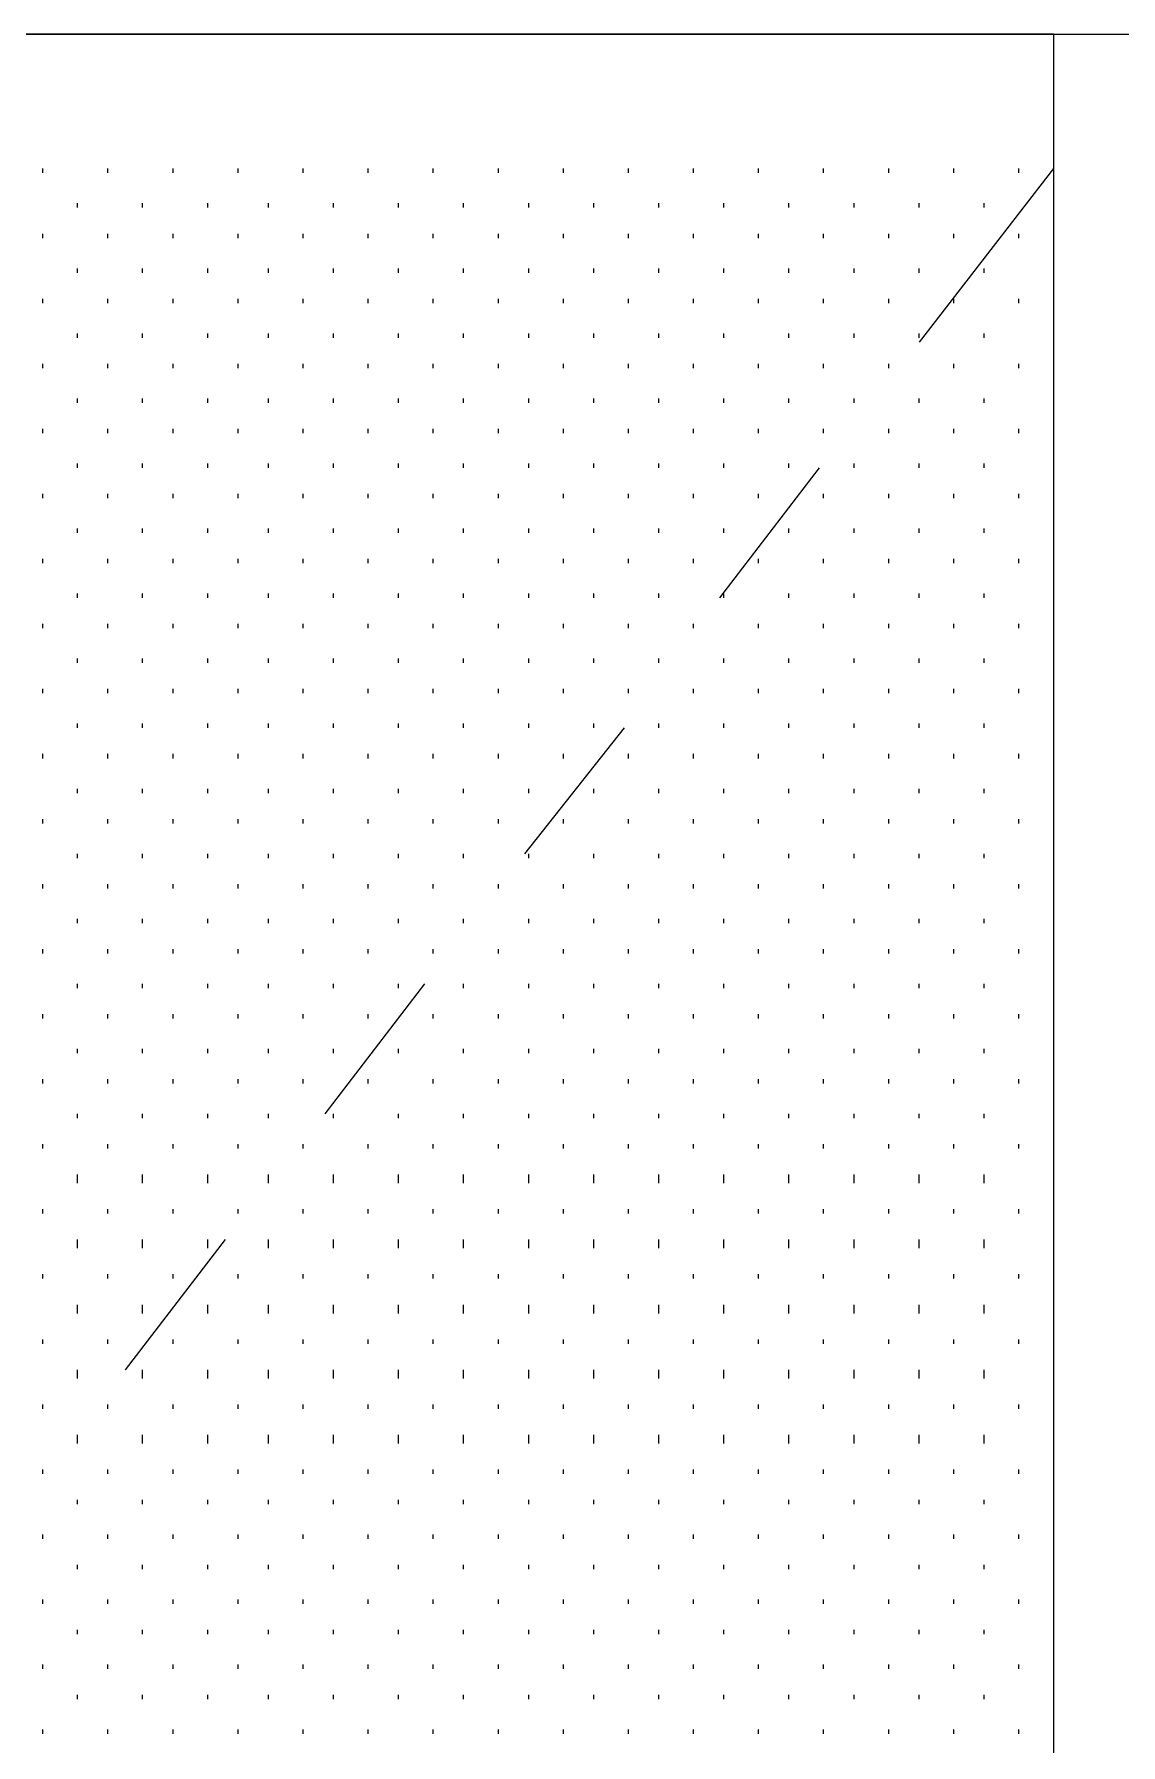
# Model space of a CAD drawing. Header units: inches. Extents: x -6061 to 13621, y -296 to 7483.
# Drawn here: x -5416.29 to -5396.23, y 671.89 to 703.48 of the extents above; entities that cross this region are included whole.
import ezdxf

# ---------------------------------------------------------------- set-up
doc = ezdxf.new("R2010")
doc.units = ezdxf.units.IN
doc.header["$MEASUREMENT"] = 0
doc.layers.get('0').update_dxf_attribs({"linetype": 'CONTINUOUS'})

msp = doc.modelspace()

# ---------------------------------------------------------------- linework, layer by layer
at = {"color": 7, "linetype": 'Continuous', "lineweight": 18, "true_color": 0x000007}
msp.add_line((-5435.99234, 703.48371), (-5328.19053, 703.48371), dxfattribs=at)
at = {"color": 7, "linetype": 'Continuous', "lineweight": 9, "true_color": 0x000007}
for p, q in [((-5397.46881, 703.48371), (-5433.50954, 703.48371)), ((-5397.46881, 703.48371), (-5397.46881, 701.0009)), ((-5397.46881, 703.48371), (-5394.98601, 703.48371)), ((-5397.46881, 703.48371), (-5397.46881, 607.4552)), ((-5397.46881, 701.0009), (-5399.95162, 697.79728)), ((-5397.46881, 701.0009), (-5397.46881, 607.4552)), ((-5401.7937, 695.47466), (-5403.63578, 693.07195)), ((-5405.39777, 690.66923), (-5407.23986, 688.34661)), ((-5409.08194, 685.94389), (-5410.92402, 683.54118)), ((-5412.7661, 681.21855), (-5414.60818, 678.81584))]:
    msp.add_line(p, q, dxfattribs=at)
at = {"color": 7, "linetype": 'Continuous', "lineweight": 9, "true_color": 0xffffff}
for p, q in [((-5416.1299, 700.92081), (-5416.1299, 701.0009)), ((-5414.92854, 700.92081), (-5414.92854, 701.0009)), ((-5413.72719, 700.92081), (-5413.72719, 701.0009)), ((-5412.52583, 700.92081), (-5412.52583, 701.0009)), ((-5411.32447, 700.92081), (-5411.32447, 701.0009)), ((-5410.12311, 700.92081), (-5410.12311, 701.0009)), ((-5408.92176, 700.92081), (-5408.92176, 701.0009)), ((-5407.7204, 700.92081), (-5407.7204, 701.0009)), ((-5406.51904, 700.92081), (-5406.51904, 701.0009)), ((-5405.31768, 700.92081), (-5405.31768, 701.0009)), ((-5404.11633, 700.92081), (-5404.11633, 701.0009)), ((-5402.91497, 700.92081), (-5402.91497, 701.0009)), ((-5401.71361, 700.92081), (-5401.71361, 701.0009)), ((-5400.51225, 700.92081), (-5400.51225, 701.0009)), ((-5399.3109, 700.92081), (-5399.3109, 701.0009)), ((-5398.10954, 700.92081), (-5398.10954, 701.0009)), ((-5415.48918, 700.28009), (-5415.48918, 700.36018)), ((-5414.28782, 700.28009), (-5414.28782, 700.36018)), ((-5413.08646, 700.28009), (-5413.08646, 700.36018)), ((-5411.96519, 700.28009), (-5411.96519, 700.36018)), ((-5410.76384, 700.28009), (-5410.76384, 700.36018)), ((-5409.56248, 700.28009), (-5409.56248, 700.36018)), ((-5408.36112, 700.28009), (-5408.36112, 700.36018)), ((-5407.15976, 700.28009), (-5407.15976, 700.36018)), ((-5405.95841, 700.28009), (-5405.95841, 700.36018)), ((-5404.75705, 700.28009), (-5404.75705, 700.36018)), ((-5403.55569, 700.28009), (-5403.55569, 700.36018)), ((-5402.35433, 700.28009), (-5402.35433, 700.36018)), ((-5401.15298, 700.28009), (-5401.15298, 700.36018)), ((-5399.95162, 700.28009), (-5399.95162, 700.36018)), ((-5398.75026, 700.28009), (-5398.75026, 700.36018)), ((-5416.1299, 699.71946), (-5416.1299, 699.79955)), ((-5414.92854, 699.71946), (-5414.92854, 699.79955)), ((-5413.72719, 699.71946), (-5413.72719, 699.79955)), ((-5412.52583, 699.71946), (-5412.52583, 699.79955)), ((-5411.32447, 699.71946), (-5411.32447, 699.79955)), ((-5410.12311, 699.71946), (-5410.12311, 699.79955)), ((-5408.92176, 699.71946), (-5408.92176, 699.79955)), ((-5407.7204, 699.71946), (-5407.7204, 699.79955)), ((-5406.51904, 699.71946), (-5406.51904, 699.79955)), ((-5405.31768, 699.71946), (-5405.31768, 699.79955)), ((-5404.11633, 699.71946), (-5404.11633, 699.79955)), ((-5402.91497, 699.71946), (-5402.91497, 699.79955)), ((-5401.71361, 699.71946), (-5401.71361, 699.79955)), ((-5400.51225, 699.71946), (-5400.51225, 699.79955)), ((-5399.3109, 699.71946), (-5399.3109, 699.79955)), ((-5398.10954, 699.71946), (-5398.10954, 699.79955)), ((-5415.48918, 699.07873), (-5415.48918, 699.15882)), ((-5414.28782, 699.07873), (-5414.28782, 699.15882)), ((-5413.08646, 699.07873), (-5413.08646, 699.15882)), ((-5411.96519, 699.07873), (-5411.96519, 699.15882)), ((-5410.76384, 699.07873), (-5410.76384, 699.15882)), ((-5409.56248, 699.07873), (-5409.56248, 699.15882)), ((-5408.36112, 699.07873), (-5408.36112, 699.15882)), ((-5407.15976, 699.07873), (-5407.15976, 699.15882)), ((-5405.95841, 699.07873), (-5405.95841, 699.15882)), ((-5404.75705, 699.07873), (-5404.75705, 699.15882)), ((-5403.55569, 699.07873), (-5403.55569, 699.15882)), ((-5402.35433, 699.07873), (-5402.35433, 699.15882)), ((-5401.15298, 699.07873), (-5401.15298, 699.15882)), ((-5399.95162, 699.07873), (-5399.95162, 699.15882)), ((-5398.75026, 699.07873), (-5398.75026, 699.15882)), ((-5416.1299, 698.5181), (-5416.1299, 698.59819)), ((-5414.92854, 698.5181), (-5414.92854, 698.59819)), ((-5413.72719, 698.5181), (-5413.72719, 698.59819)), ((-5412.52583, 698.5181), (-5412.52583, 698.59819)), ((-5411.32447, 698.5181), (-5411.32447, 698.59819)), ((-5410.12311, 698.5181), (-5410.12311, 698.59819)), ((-5408.92176, 698.5181), (-5408.92176, 698.59819)), ((-5407.7204, 698.5181), (-5407.7204, 698.59819)), ((-5406.51904, 698.5181), (-5406.51904, 698.59819)), ((-5405.31768, 698.5181), (-5405.31768, 698.59819)), ((-5404.11633, 698.5181), (-5404.11633, 698.59819)), ((-5402.91497, 698.5181), (-5402.91497, 698.59819)), ((-5401.71361, 698.5181), (-5401.71361, 698.59819)), ((-5400.51225, 698.5181), (-5400.51225, 698.59819)), ((-5399.3109, 698.5181), (-5399.3109, 698.59819)), ((-5398.10954, 698.5181), (-5398.10954, 698.59819)), ((-5415.48918, 697.87738), (-5415.48918, 697.95747)), ((-5414.28782, 697.87738), (-5414.28782, 697.95747)), ((-5413.08646, 697.87738), (-5413.08646, 697.95747)), ((-5411.96519, 697.87738), (-5411.96519, 697.95747)), ((-5410.76384, 697.87738), (-5410.76384, 697.95747)), ((-5409.56248, 697.87738), (-5409.56248, 697.95747)), ((-5408.36112, 697.87738), (-5408.36112, 697.95747)), ((-5407.15976, 697.87738), (-5407.15976, 697.95747)), ((-5405.95841, 697.87738), (-5405.95841, 697.95747)), ((-5404.75705, 697.87738), (-5404.75705, 697.95747)), ((-5403.55569, 697.87738), (-5403.55569, 697.95747)), ((-5402.35433, 697.87738), (-5402.35433, 697.95747)), ((-5401.15298, 697.87738), (-5401.15298, 697.95747)), ((-5399.95162, 697.87738), (-5399.95162, 697.95747)), ((-5398.75026, 697.87738), (-5398.75026, 697.95747)), ((-5416.1299, 697.31674), (-5416.1299, 697.39683)), ((-5414.92854, 697.31674), (-5414.92854, 697.39683)), ((-5413.72719, 697.31674), (-5413.72719, 697.39683)), ((-5412.52583, 697.31674), (-5412.52583, 697.39683)), ((-5411.32447, 697.31674), (-5411.32447, 697.39683)), ((-5410.12311, 697.31674), (-5410.12311, 697.39683)), ((-5408.92176, 697.31674), (-5408.92176, 697.39683)), ((-5407.7204, 697.31674), (-5407.7204, 697.39683)), ((-5406.51904, 697.31674), (-5406.51904, 697.39683)), ((-5405.31768, 697.31674), (-5405.31768, 697.39683)), ((-5404.11633, 697.31674), (-5404.11633, 697.39683)), ((-5402.91497, 697.31674), (-5402.91497, 697.39683)), ((-5401.71361, 697.31674), (-5401.71361, 697.39683)), ((-5400.51225, 697.31674), (-5400.51225, 697.39683)), ((-5399.3109, 697.31674), (-5399.3109, 697.39683)), ((-5398.10954, 697.31674), (-5398.10954, 697.39683)), ((-5415.48918, 696.67602), (-5415.48918, 696.75611)), ((-5414.28782, 696.67602), (-5414.28782, 696.75611)), ((-5413.08646, 696.67602), (-5413.08646, 696.75611)), ((-5411.96519, 696.67602), (-5411.96519, 696.75611)), ((-5410.76384, 696.67602), (-5410.76384, 696.75611)), ((-5409.56248, 696.67602), (-5409.56248, 696.75611)), ((-5408.36112, 696.67602), (-5408.36112, 696.75611)), ((-5407.15976, 696.67602), (-5407.15976, 696.75611)), ((-5405.95841, 696.67602), (-5405.95841, 696.75611)), ((-5404.75705, 696.67602), (-5404.75705, 696.75611)), ((-5403.55569, 696.67602), (-5403.55569, 696.75611)), ((-5402.35433, 696.67602), (-5402.35433, 696.75611)), ((-5401.15298, 696.67602), (-5401.15298, 696.75611)), ((-5399.95162, 696.67602), (-5399.95162, 696.75611)), ((-5398.75026, 696.67602), (-5398.75026, 696.75611)), ((-5416.1299, 696.11538), (-5416.1299, 696.19547)), ((-5414.92854, 696.11538), (-5414.92854, 696.19547)), ((-5413.72719, 696.11538), (-5413.72719, 696.19547)), ((-5412.52583, 696.11538), (-5412.52583, 696.19547)), ((-5411.32447, 696.11538), (-5411.32447, 696.19547)), ((-5410.12311, 696.11538), (-5410.12311, 696.19547)), ((-5408.92176, 696.11538), (-5408.92176, 696.19547)), ((-5407.7204, 696.11538), (-5407.7204, 696.19547)), ((-5406.51904, 696.11538), (-5406.51904, 696.19547)), ((-5405.31768, 696.11538), (-5405.31768, 696.19547)), ((-5404.11633, 696.11538), (-5404.11633, 696.19547)), ((-5402.91497, 696.11538), (-5402.91497, 696.19547)), ((-5401.71361, 696.11538), (-5401.71361, 696.19547)), ((-5400.51225, 696.11538), (-5400.51225, 696.19547)), ((-5399.3109, 696.11538), (-5399.3109, 696.19547)), ((-5398.10954, 696.11538), (-5398.10954, 696.19547)), ((-5415.48918, 695.47466), (-5415.48918, 695.55475)), ((-5414.28782, 695.47466), (-5414.28782, 695.55475)), ((-5413.08646, 695.47466), (-5413.08646, 695.55475)), ((-5411.96519, 695.47466), (-5411.96519, 695.55475)), ((-5410.76384, 695.47466), (-5410.76384, 695.55475)), ((-5409.56248, 695.47466), (-5409.56248, 695.55475)), ((-5408.36112, 695.47466), (-5408.36112, 695.55475)), ((-5407.15976, 695.47466), (-5407.15976, 695.55475)), ((-5405.95841, 695.47466), (-5405.95841, 695.55475)), ((-5404.75705, 695.47466), (-5404.75705, 695.55475)), ((-5403.55569, 695.47466), (-5403.55569, 695.55475)), ((-5402.35433, 695.47466), (-5402.35433, 695.55475)), ((-5401.15298, 695.47466), (-5401.15298, 695.55475)), ((-5399.95162, 695.47466), (-5399.95162, 695.55475)), ((-5398.75026, 695.47466), (-5398.75026, 695.55475)), ((-5416.1299, 694.91403), (-5416.1299, 694.99412)), ((-5414.92854, 694.91403), (-5414.92854, 694.99412)), ((-5413.72719, 694.91403), (-5413.72719, 694.99412)), ((-5412.52583, 694.91403), (-5412.52583, 694.99412)), ((-5411.32447, 694.91403), (-5411.32447, 694.99412)), ((-5410.12311, 694.91403), (-5410.12311, 694.99412)), ((-5408.92176, 694.91403), (-5408.92176, 694.99412)), ((-5407.7204, 694.91403), (-5407.7204, 694.99412)), ((-5406.51904, 694.91403), (-5406.51904, 694.99412)), ((-5405.31768, 694.91403), (-5405.31768, 694.99412)), ((-5404.11633, 694.91403), (-5404.11633, 694.99412)), ((-5402.91497, 694.91403), (-5402.91497, 694.99412)), ((-5401.71361, 694.91403), (-5401.71361, 694.99412)), ((-5400.51225, 694.91403), (-5400.51225, 694.99412)), ((-5399.3109, 694.91403), (-5399.3109, 694.99412)), ((-5398.10954, 694.91403), (-5398.10954, 694.99412)), ((-5415.48918, 694.2733), (-5415.48918, 694.35339)), ((-5414.28782, 694.2733), (-5414.28782, 694.35339)), ((-5413.08646, 694.2733), (-5413.08646, 694.35339)), ((-5411.96519, 694.2733), (-5411.96519, 694.35339)), ((-5410.76384, 694.2733), (-5410.76384, 694.35339)), ((-5409.56248, 694.2733), (-5409.56248, 694.35339)), ((-5408.36112, 694.2733), (-5408.36112, 694.35339)), ((-5407.15976, 694.2733), (-5407.15976, 694.35339)), ((-5405.95841, 694.2733), (-5405.95841, 694.35339)), ((-5404.75705, 694.2733), (-5404.75705, 694.35339)), ((-5403.55569, 694.2733), (-5403.55569, 694.35339)), ((-5402.35433, 694.2733), (-5402.35433, 694.35339)), ((-5401.15298, 694.2733), (-5401.15298, 694.35339)), ((-5399.95162, 694.2733), (-5399.95162, 694.35339)), ((-5398.75026, 694.2733), (-5398.75026, 694.35339)), ((-5416.1299, 693.71267), (-5416.1299, 693.79276)), ((-5414.92854, 693.71267), (-5414.92854, 693.79276)), ((-5413.72719, 693.71267), (-5413.72719, 693.79276)), ((-5412.52583, 693.71267), (-5412.52583, 693.79276)), ((-5411.32447, 693.71267), (-5411.32447, 693.79276)), ((-5410.12311, 693.71267), (-5410.12311, 693.79276)), ((-5408.92176, 693.71267), (-5408.92176, 693.79276)), ((-5407.7204, 693.71267), (-5407.7204, 693.79276)), ((-5406.51904, 693.71267), (-5406.51904, 693.79276)), ((-5405.31768, 693.71267), (-5405.31768, 693.79276)), ((-5404.11633, 693.71267), (-5404.11633, 693.79276)), ((-5402.91497, 693.71267), (-5402.91497, 693.79276)), ((-5401.71361, 693.71267), (-5401.71361, 693.79276)), ((-5400.51225, 693.71267), (-5400.51225, 693.79276)), ((-5399.3109, 693.71267), (-5399.3109, 693.79276)), ((-5398.10954, 693.71267), (-5398.10954, 693.79276)), ((-5415.48918, 693.07195), (-5415.48918, 693.15204)), ((-5414.28782, 693.07195), (-5414.28782, 693.15204)), ((-5413.08646, 693.07195), (-5413.08646, 693.15204)), ((-5411.96519, 693.07195), (-5411.96519, 693.15204)), ((-5410.76384, 693.07195), (-5410.76384, 693.15204)), ((-5409.56248, 693.07195), (-5409.56248, 693.15204)), ((-5408.36112, 693.07195), (-5408.36112, 693.15204)), ((-5407.15976, 693.07195), (-5407.15976, 693.15204)), ((-5405.95841, 693.07195), (-5405.95841, 693.15204)), ((-5404.75705, 693.07195), (-5404.75705, 693.15204)), ((-5403.55569, 693.07195), (-5403.55569, 693.15204)), ((-5402.35433, 693.07195), (-5402.35433, 693.15204)), ((-5401.15298, 693.07195), (-5401.15298, 693.15204)), ((-5399.95162, 693.07195), (-5399.95162, 693.15204)), ((-5398.75026, 693.07195), (-5398.75026, 693.15204)), ((-5416.1299, 692.51131), (-5416.1299, 692.5914)), ((-5414.92854, 692.51131), (-5414.92854, 692.5914)), ((-5413.72719, 692.51131), (-5413.72719, 692.5914)), ((-5412.52583, 692.51131), (-5412.52583, 692.5914)), ((-5411.32447, 692.51131), (-5411.32447, 692.5914)), ((-5410.12311, 692.51131), (-5410.12311, 692.5914)), ((-5408.92176, 692.51131), (-5408.92176, 692.5914)), ((-5407.7204, 692.51131), (-5407.7204, 692.5914)), ((-5406.51904, 692.51131), (-5406.51904, 692.5914)), ((-5405.31768, 692.51131), (-5405.31768, 692.5914)), ((-5404.11633, 692.51131), (-5404.11633, 692.5914)), ((-5402.91497, 692.51131), (-5402.91497, 692.5914)), ((-5401.71361, 692.51131), (-5401.71361, 692.5914)), ((-5400.51225, 692.51131), (-5400.51225, 692.5914)), ((-5399.3109, 692.51131), (-5399.3109, 692.5914)), ((-5398.10954, 692.51131), (-5398.10954, 692.5914)), ((-5415.48918, 691.87059), (-5415.48918, 691.95068)), ((-5414.28782, 691.87059), (-5414.28782, 691.95068)), ((-5413.08646, 691.87059), (-5413.08646, 691.95068)), ((-5411.96519, 691.87059), (-5411.96519, 691.95068)), ((-5410.76384, 691.87059), (-5410.76384, 691.95068)), ((-5409.56248, 691.87059), (-5409.56248, 691.95068)), ((-5408.36112, 691.87059), (-5408.36112, 691.95068)), ((-5407.15976, 691.87059), (-5407.15976, 691.95068)), ((-5405.95841, 691.87059), (-5405.95841, 691.95068)), ((-5404.75705, 691.87059), (-5404.75705, 691.95068)), ((-5403.55569, 691.87059), (-5403.55569, 691.95068)), ((-5402.35433, 691.87059), (-5402.35433, 691.95068)), ((-5401.15298, 691.87059), (-5401.15298, 691.95068)), ((-5399.95162, 691.87059), (-5399.95162, 691.95068)), ((-5398.75026, 691.87059), (-5398.75026, 691.95068)), ((-5416.1299, 691.30995), (-5416.1299, 691.39005)), ((-5414.92854, 691.30995), (-5414.92854, 691.39005)), ((-5413.72719, 691.30995), (-5413.72719, 691.39005)), ((-5412.52583, 691.30995), (-5412.52583, 691.39005)), ((-5411.32447, 691.30995), (-5411.32447, 691.39005)), ((-5410.12311, 691.30995), (-5410.12311, 691.39005)), ((-5408.92176, 691.30995), (-5408.92176, 691.39005)), ((-5407.7204, 691.30995), (-5407.7204, 691.39005)), ((-5406.51904, 691.30995), (-5406.51904, 691.39005)), ((-5405.31768, 691.30995), (-5405.31768, 691.39005)), ((-5404.11633, 691.30995), (-5404.11633, 691.39005)), ((-5402.91497, 691.30995), (-5402.91497, 691.39005)), ((-5401.71361, 691.30995), (-5401.71361, 691.39005)), ((-5400.51225, 691.30995), (-5400.51225, 691.39005)), ((-5399.3109, 691.30995), (-5399.3109, 691.39005)), ((-5398.10954, 691.30995), (-5398.10954, 691.39005)), ((-5415.48918, 690.66923), (-5415.48918, 690.74932)), ((-5414.28782, 690.66923), (-5414.28782, 690.74932)), ((-5413.08646, 690.66923), (-5413.08646, 690.74932)), ((-5411.96519, 690.66923), (-5411.96519, 690.74932)), ((-5410.76384, 690.66923), (-5410.76384, 690.74932)), ((-5409.56248, 690.66923), (-5409.56248, 690.74932)), ((-5408.36112, 690.66923), (-5408.36112, 690.74932)), ((-5407.15976, 690.66923), (-5407.15976, 690.74932)), ((-5405.95841, 690.66923), (-5405.95841, 690.74932)), ((-5404.75705, 690.66923), (-5404.75705, 690.74932)), ((-5403.55569, 690.66923), (-5403.55569, 690.74932)), ((-5402.35433, 690.66923), (-5402.35433, 690.74932)), ((-5401.15298, 690.66923), (-5401.15298, 690.74932)), ((-5399.95162, 690.66923), (-5399.95162, 690.74932)), ((-5398.75026, 690.66923), (-5398.75026, 690.74932)), ((-5416.1299, 690.1086), (-5416.1299, 690.18869)), ((-5414.92854, 690.1086), (-5414.92854, 690.18869)), ((-5413.72719, 690.1086), (-5413.72719, 690.18869)), ((-5412.52583, 690.1086), (-5412.52583, 690.18869)), ((-5411.32447, 690.1086), (-5411.32447, 690.18869)), ((-5410.12311, 690.1086), (-5410.12311, 690.18869)), ((-5408.92176, 690.1086), (-5408.92176, 690.18869)), ((-5407.7204, 690.1086), (-5407.7204, 690.18869)), ((-5406.51904, 690.1086), (-5406.51904, 690.18869)), ((-5405.31768, 690.1086), (-5405.31768, 690.18869)), ((-5404.11633, 690.1086), (-5404.11633, 690.18869)), ((-5402.91497, 690.1086), (-5402.91497, 690.18869)), ((-5401.71361, 690.1086), (-5401.71361, 690.18869)), ((-5400.51225, 690.1086), (-5400.51225, 690.18869)), ((-5399.3109, 690.1086), (-5399.3109, 690.18869)), ((-5398.10954, 690.1086), (-5398.10954, 690.18869)), ((-5415.48918, 689.46787), (-5415.48918, 689.54796)), ((-5414.28782, 689.46787), (-5414.28782, 689.54796)), ((-5413.08646, 689.46787), (-5413.08646, 689.54796)), ((-5411.96519, 689.46787), (-5411.96519, 689.54796)), ((-5410.76384, 689.46787), (-5410.76384, 689.54796)), ((-5409.56248, 689.46787), (-5409.56248, 689.54796)), ((-5408.36112, 689.46787), (-5408.36112, 689.54796)), ((-5407.15976, 689.46787), (-5407.15976, 689.54796)), ((-5405.95841, 689.46787), (-5405.95841, 689.54796)), ((-5404.75705, 689.46787), (-5404.75705, 689.54796)), ((-5403.55569, 689.46787), (-5403.55569, 689.54796)), ((-5402.35433, 689.46787), (-5402.35433, 689.54796)), ((-5401.15298, 689.46787), (-5401.15298, 689.54796)), ((-5399.95162, 689.46787), (-5399.95162, 689.54796)), ((-5398.75026, 689.46787), (-5398.75026, 689.54796)), ((-5416.1299, 688.90724), (-5416.1299, 688.98733)), ((-5414.92854, 688.90724), (-5414.92854, 688.98733)), ((-5413.72719, 688.90724), (-5413.72719, 688.98733)), ((-5412.52583, 688.90724), (-5412.52583, 688.98733)), ((-5411.32447, 688.90724), (-5411.32447, 688.98733)), ((-5410.12311, 688.90724), (-5410.12311, 688.98733)), ((-5408.92176, 688.90724), (-5408.92176, 688.98733)), ((-5407.7204, 688.90724), (-5407.7204, 688.98733)), ((-5406.51904, 688.90724), (-5406.51904, 688.98733)), ((-5405.31768, 688.90724), (-5405.31768, 688.98733)), ((-5404.11633, 688.90724), (-5404.11633, 688.98733)), ((-5402.91497, 688.90724), (-5402.91497, 688.98733)), ((-5401.71361, 688.90724), (-5401.71361, 688.98733)), ((-5400.51225, 688.90724), (-5400.51225, 688.98733)), ((-5399.3109, 688.90724), (-5399.3109, 688.98733)), ((-5398.10954, 688.90724), (-5398.10954, 688.98733)), ((-5415.48918, 688.26652), (-5415.48918, 688.34661)), ((-5414.28782, 688.26652), (-5414.28782, 688.34661)), ((-5413.08646, 688.26652), (-5413.08646, 688.34661)), ((-5411.96519, 688.26652), (-5411.96519, 688.34661)), ((-5410.76384, 688.26652), (-5410.76384, 688.34661)), ((-5409.56248, 688.26652), (-5409.56248, 688.34661)), ((-5408.36112, 688.26652), (-5408.36112, 688.34661)), ((-5407.15976, 688.26652), (-5407.15976, 688.34661)), ((-5405.95841, 688.26652), (-5405.95841, 688.34661)), ((-5404.75705, 688.26652), (-5404.75705, 688.34661)), ((-5403.55569, 688.26652), (-5403.55569, 688.34661)), ((-5402.35433, 688.26652), (-5402.35433, 688.34661)), ((-5401.15298, 688.26652), (-5401.15298, 688.34661)), ((-5399.95162, 688.26652), (-5399.95162, 688.34661)), ((-5398.75026, 688.26652), (-5398.75026, 688.34661)), ((-5416.1299, 687.70588), (-5416.1299, 687.78597)), ((-5414.92854, 687.70588), (-5414.92854, 687.78597)), ((-5413.72719, 687.70588), (-5413.72719, 687.78597)), ((-5412.52583, 687.70588), (-5412.52583, 687.78597)), ((-5411.32447, 687.70588), (-5411.32447, 687.78597)), ((-5410.12311, 687.70588), (-5410.12311, 687.78597)), ((-5408.92176, 687.70588), (-5408.92176, 687.78597)), ((-5407.7204, 687.70588), (-5407.7204, 687.78597)), ((-5406.51904, 687.70588), (-5406.51904, 687.78597)), ((-5405.31768, 687.70588), (-5405.31768, 687.78597)), ((-5404.11633, 687.70588), (-5404.11633, 687.78597)), ((-5402.91497, 687.70588), (-5402.91497, 687.78597)), ((-5401.71361, 687.70588), (-5401.71361, 687.78597)), ((-5400.51225, 687.70588), (-5400.51225, 687.78597)), ((-5399.3109, 687.70588), (-5399.3109, 687.78597)), ((-5398.10954, 687.70588), (-5398.10954, 687.78597)), ((-5415.48918, 687.06516), (-5415.48918, 687.14525)), ((-5414.28782, 687.06516), (-5414.28782, 687.14525)), ((-5413.08646, 687.06516), (-5413.08646, 687.14525)), ((-5411.96519, 687.06516), (-5411.96519, 687.14525)), ((-5410.76384, 687.06516), (-5410.76384, 687.14525)), ((-5409.56248, 687.06516), (-5409.56248, 687.14525)), ((-5408.36112, 687.06516), (-5408.36112, 687.14525)), ((-5407.15976, 687.06516), (-5407.15976, 687.14525)), ((-5405.95841, 687.06516), (-5405.95841, 687.14525)), ((-5404.75705, 687.06516), (-5404.75705, 687.14525)), ((-5403.55569, 687.06516), (-5403.55569, 687.14525)), ((-5402.35433, 687.06516), (-5402.35433, 687.14525)), ((-5401.15298, 687.06516), (-5401.15298, 687.14525)), ((-5399.95162, 687.06516), (-5399.95162, 687.14525)), ((-5398.75026, 687.06516), (-5398.75026, 687.14525)), ((-5416.1299, 686.50452), (-5416.1299, 686.58462)), ((-5414.92854, 686.50452), (-5414.92854, 686.58462)), ((-5413.72719, 686.50452), (-5413.72719, 686.58462)), ((-5412.52583, 686.50452), (-5412.52583, 686.58462)), ((-5411.32447, 686.50452), (-5411.32447, 686.58462)), ((-5410.12311, 686.50452), (-5410.12311, 686.58462)), ((-5408.92176, 686.50452), (-5408.92176, 686.58462)), ((-5407.7204, 686.50452), (-5407.7204, 686.58462)), ((-5406.51904, 686.50452), (-5406.51904, 686.58462)), ((-5405.31768, 686.50452), (-5405.31768, 686.58462)), ((-5404.11633, 686.50452), (-5404.11633, 686.58462)), ((-5402.91497, 686.50452), (-5402.91497, 686.58462)), ((-5401.71361, 686.50452), (-5401.71361, 686.58462)), ((-5400.51225, 686.50452), (-5400.51225, 686.58462)), ((-5399.3109, 686.50452), (-5399.3109, 686.58462)), ((-5398.10954, 686.50452), (-5398.10954, 686.58462)), ((-5415.48918, 685.8638), (-5415.48918, 685.94389)), ((-5414.28782, 685.8638), (-5414.28782, 685.94389)), ((-5413.08646, 685.8638), (-5413.08646, 685.94389)), ((-5411.96519, 685.8638), (-5411.96519, 685.94389)), ((-5410.76384, 685.8638), (-5410.76384, 685.94389)), ((-5409.56248, 685.8638), (-5409.56248, 685.94389)), ((-5408.36112, 685.8638), (-5408.36112, 685.94389)), ((-5407.15976, 685.8638), (-5407.15976, 685.94389)), ((-5405.95841, 685.8638), (-5405.95841, 685.94389)), ((-5404.75705, 685.8638), (-5404.75705, 685.94389)), ((-5403.55569, 685.8638), (-5403.55569, 685.94389)), ((-5402.35433, 685.8638), (-5402.35433, 685.94389)), ((-5401.15298, 685.8638), (-5401.15298, 685.94389)), ((-5399.95162, 685.8638), (-5399.95162, 685.94389)), ((-5398.75026, 685.8638), (-5398.75026, 685.94389)), ((-5416.1299, 685.30317), (-5416.1299, 685.38326)), ((-5414.92854, 685.30317), (-5414.92854, 685.38326)), ((-5413.72719, 685.30317), (-5413.72719, 685.38326)), ((-5412.52583, 685.30317), (-5412.52583, 685.38326)), ((-5411.32447, 685.30317), (-5411.32447, 685.38326)), ((-5410.12311, 685.30317), (-5410.12311, 685.38326)), ((-5408.92176, 685.30317), (-5408.92176, 685.38326)), ((-5407.7204, 685.30317), (-5407.7204, 685.38326)), ((-5406.51904, 685.30317), (-5406.51904, 685.38326)), ((-5405.31768, 685.30317), (-5405.31768, 685.38326)), ((-5404.11633, 685.30317), (-5404.11633, 685.38326)), ((-5402.91497, 685.30317), (-5402.91497, 685.38326)), ((-5401.71361, 685.30317), (-5401.71361, 685.38326)), ((-5400.51225, 685.30317), (-5400.51225, 685.38326)), ((-5399.3109, 685.30317), (-5399.3109, 685.38326)), ((-5398.10954, 685.30317), (-5398.10954, 685.38326)), ((-5415.48918, 684.66244), (-5415.48918, 684.74253)), ((-5414.28782, 684.66244), (-5414.28782, 684.74253)), ((-5413.08646, 684.66244), (-5413.08646, 684.74253)), ((-5411.96519, 684.66244), (-5411.96519, 684.74253)), ((-5410.76384, 684.66244), (-5410.76384, 684.74253)), ((-5409.56248, 684.66244), (-5409.56248, 684.74253)), ((-5408.36112, 684.66244), (-5408.36112, 684.74253)), ((-5407.15976, 684.66244), (-5407.15976, 684.74253)), ((-5405.95841, 684.66244), (-5405.95841, 684.74253)), ((-5404.75705, 684.66244), (-5404.75705, 684.74253)), ((-5403.55569, 684.66244), (-5403.55569, 684.74253)), ((-5402.35433, 684.66244), (-5402.35433, 684.74253)), ((-5401.15298, 684.66244), (-5401.15298, 684.74253)), ((-5399.95162, 684.66244), (-5399.95162, 684.74253)), ((-5398.75026, 684.66244), (-5398.75026, 684.74253)), ((-5416.1299, 684.10181), (-5416.1299, 684.1819)), ((-5414.92854, 684.10181), (-5414.92854, 684.1819)), ((-5413.72719, 684.10181), (-5413.72719, 684.1819)), ((-5412.52583, 684.10181), (-5412.52583, 684.1819)), ((-5411.32447, 684.10181), (-5411.32447, 684.1819)), ((-5410.12311, 684.10181), (-5410.12311, 684.1819)), ((-5408.92176, 684.10181), (-5408.92176, 684.1819)), ((-5407.7204, 684.10181), (-5407.7204, 684.1819)), ((-5406.51904, 684.10181), (-5406.51904, 684.1819)), ((-5405.31768, 684.10181), (-5405.31768, 684.1819)), ((-5404.11633, 684.10181), (-5404.11633, 684.1819)), ((-5402.91497, 684.10181), (-5402.91497, 684.1819)), ((-5401.71361, 684.10181), (-5401.71361, 684.1819)), ((-5400.51225, 684.10181), (-5400.51225, 684.1819)), ((-5399.3109, 684.10181), (-5399.3109, 684.1819)), ((-5398.10954, 684.10181), (-5398.10954, 684.1819)), ((-5415.48918, 683.46109), (-5415.48918, 683.54118)), ((-5414.28782, 683.46109), (-5414.28782, 683.54118)), ((-5413.08646, 683.46109), (-5413.08646, 683.54118)), ((-5411.96519, 683.46109), (-5411.96519, 683.54118)), ((-5410.76384, 683.46109), (-5410.76384, 683.54118)), ((-5409.56248, 683.46109), (-5409.56248, 683.54118)), ((-5408.36112, 683.46109), (-5408.36112, 683.54118)), ((-5407.15976, 683.46109), (-5407.15976, 683.54118)), ((-5405.95841, 683.46109), (-5405.95841, 683.54118)), ((-5404.75705, 683.46109), (-5404.75705, 683.54118)), ((-5403.55569, 683.46109), (-5403.55569, 683.54118)), ((-5402.35433, 683.46109), (-5402.35433, 683.54118)), ((-5401.15298, 683.46109), (-5401.15298, 683.54118)), ((-5399.95162, 683.46109), (-5399.95162, 683.54118)), ((-5398.75026, 683.46109), (-5398.75026, 683.54118)), ((-5416.1299, 682.90045), (-5416.1299, 682.98054)), ((-5414.92854, 682.90045), (-5414.92854, 682.98054)), ((-5413.72719, 682.90045), (-5413.72719, 682.98054)), ((-5412.52583, 682.90045), (-5412.52583, 682.98054)), ((-5411.32447, 682.90045), (-5411.32447, 682.98054)), ((-5410.12311, 682.90045), (-5410.12311, 682.98054)), ((-5408.92176, 682.90045), (-5408.92176, 682.98054)), ((-5407.7204, 682.90045), (-5407.7204, 682.98054)), ((-5406.51904, 682.90045), (-5406.51904, 682.98054)), ((-5405.31768, 682.90045), (-5405.31768, 682.98054)), ((-5404.11633, 682.90045), (-5404.11633, 682.98054)), ((-5402.91497, 682.90045), (-5402.91497, 682.98054)), ((-5401.71361, 682.90045), (-5401.71361, 682.98054)), ((-5400.51225, 682.90045), (-5400.51225, 682.98054)), ((-5399.3109, 682.90045), (-5399.3109, 682.98054)), ((-5398.10954, 682.90045), (-5398.10954, 682.98054)), ((-5415.48918, 682.25973), (-5415.48918, 682.41991)), ((-5414.28782, 682.25973), (-5414.28782, 682.41991)), ((-5413.08646, 682.25973), (-5413.08646, 682.41991)), ((-5411.96519, 682.25973), (-5411.96519, 682.41991)), ((-5410.76384, 682.25973), (-5410.76384, 682.41991)), ((-5409.56248, 682.25973), (-5409.56248, 682.41991)), ((-5408.36112, 682.25973), (-5408.36112, 682.41991)), ((-5407.15976, 682.25973), (-5407.15976, 682.41991)), ((-5405.95841, 682.25973), (-5405.95841, 682.41991)), ((-5404.75705, 682.25973), (-5404.75705, 682.41991)), ((-5403.55569, 682.25973), (-5403.55569, 682.41991)), ((-5402.35433, 682.25973), (-5402.35433, 682.41991)), ((-5401.15298, 682.25973), (-5401.15298, 682.41991)), ((-5399.95162, 682.25973), (-5399.95162, 682.41991)), ((-5398.75026, 682.25973), (-5398.75026, 682.41991)), ((-5416.1299, 681.69909), (-5416.1299, 681.77919)), ((-5414.92854, 681.69909), (-5414.92854, 681.77919)), ((-5413.72719, 681.69909), (-5413.72719, 681.77919)), ((-5412.52583, 681.69909), (-5412.52583, 681.77919)), ((-5411.32447, 681.69909), (-5411.32447, 681.77919)), ((-5410.12311, 681.69909), (-5410.12311, 681.77919)), ((-5408.92176, 681.69909), (-5408.92176, 681.77919)), ((-5407.7204, 681.69909), (-5407.7204, 681.77919)), ((-5406.51904, 681.69909), (-5406.51904, 681.77919)), ((-5405.31768, 681.69909), (-5405.31768, 681.77919)), ((-5404.11633, 681.69909), (-5404.11633, 681.77919)), ((-5402.91497, 681.69909), (-5402.91497, 681.77919)), ((-5401.71361, 681.69909), (-5401.71361, 681.77919)), ((-5400.51225, 681.69909), (-5400.51225, 681.77919)), ((-5399.3109, 681.69909), (-5399.3109, 681.77919)), ((-5398.10954, 681.69909), (-5398.10954, 681.77919)), ((-5415.48918, 681.05837), (-5415.48918, 681.21855)), ((-5414.28782, 681.05837), (-5414.28782, 681.21855)), ((-5413.08646, 681.05837), (-5413.08646, 681.21855)), ((-5411.96519, 681.05837), (-5411.96519, 681.21855)), ((-5410.76384, 681.05837), (-5410.76384, 681.21855)), ((-5409.56248, 681.05837), (-5409.56248, 681.21855)), ((-5408.36112, 681.05837), (-5408.36112, 681.21855)), ((-5407.15976, 681.05837), (-5407.15976, 681.21855)), ((-5405.95841, 681.05837), (-5405.95841, 681.21855)), ((-5404.75705, 681.05837), (-5404.75705, 681.21855)), ((-5403.55569, 681.05837), (-5403.55569, 681.21855)), ((-5402.35433, 681.05837), (-5402.35433, 681.21855)), ((-5401.15298, 681.05837), (-5401.15298, 681.21855)), ((-5399.95162, 681.05837), (-5399.95162, 681.21855)), ((-5398.75026, 681.05837), (-5398.75026, 681.21855)), ((-5416.1299, 680.49774), (-5416.1299, 680.57783)), ((-5414.92854, 680.49774), (-5414.92854, 680.57783)), ((-5413.72719, 680.49774), (-5413.72719, 680.57783)), ((-5412.52583, 680.49774), (-5412.52583, 680.57783)), ((-5411.32447, 680.49774), (-5411.32447, 680.57783)), ((-5410.12311, 680.49774), (-5410.12311, 680.57783)), ((-5408.92176, 680.49774), (-5408.92176, 680.57783)), ((-5407.7204, 680.49774), (-5407.7204, 680.57783)), ((-5406.51904, 680.49774), (-5406.51904, 680.57783)), ((-5405.31768, 680.49774), (-5405.31768, 680.57783)), ((-5404.11633, 680.49774), (-5404.11633, 680.57783)), ((-5402.91497, 680.49774), (-5402.91497, 680.57783)), ((-5401.71361, 680.49774), (-5401.71361, 680.57783)), ((-5400.51225, 680.49774), (-5400.51225, 680.57783)), ((-5399.3109, 680.49774), (-5399.3109, 680.57783)), ((-5398.10954, 680.49774), (-5398.10954, 680.57783)), ((-5415.48918, 679.85701), (-5415.48918, 680.01719)), ((-5414.28782, 679.85701), (-5414.28782, 680.01719)), ((-5413.08646, 679.85701), (-5413.08646, 680.01719)), ((-5411.96519, 679.85701), (-5411.96519, 680.01719)), ((-5410.76384, 679.85701), (-5410.76384, 680.01719)), ((-5409.56248, 679.85701), (-5409.56248, 680.01719)), ((-5408.36112, 679.85701), (-5408.36112, 680.01719)), ((-5407.15976, 679.85701), (-5407.15976, 680.01719)), ((-5405.95841, 679.85701), (-5405.95841, 680.01719)), ((-5404.75705, 679.85701), (-5404.75705, 680.01719)), ((-5403.55569, 679.85701), (-5403.55569, 680.01719)), ((-5402.35433, 679.85701), (-5402.35433, 680.01719)), ((-5401.15298, 679.85701), (-5401.15298, 680.01719)), ((-5399.95162, 679.85701), (-5399.95162, 680.01719)), ((-5398.75026, 679.85701), (-5398.75026, 680.01719)), ((-5416.1299, 679.29638), (-5416.1299, 679.37647)), ((-5414.92854, 679.29638), (-5414.92854, 679.37647)), ((-5413.72719, 679.29638), (-5413.72719, 679.37647)), ((-5412.52583, 679.29638), (-5412.52583, 679.37647)), ((-5411.32447, 679.29638), (-5411.32447, 679.37647)), ((-5410.12311, 679.29638), (-5410.12311, 679.37647)), ((-5408.92176, 679.29638), (-5408.92176, 679.37647)), ((-5407.7204, 679.29638), (-5407.7204, 679.37647)), ((-5406.51904, 679.29638), (-5406.51904, 679.37647)), ((-5405.31768, 679.29638), (-5405.31768, 679.37647)), ((-5404.11633, 679.29638), (-5404.11633, 679.37647)), ((-5402.91497, 679.29638), (-5402.91497, 679.37647)), ((-5401.71361, 679.29638), (-5401.71361, 679.37647)), ((-5400.51225, 679.29638), (-5400.51225, 679.37647)), ((-5399.3109, 679.29638), (-5399.3109, 679.37647)), ((-5398.10954, 679.29638), (-5398.10954, 679.37647)), ((-5415.48918, 678.65566), (-5415.48918, 678.81584)), ((-5414.28782, 678.65566), (-5414.28782, 678.81584)), ((-5413.08646, 678.65566), (-5413.08646, 678.81584)), ((-5411.96519, 678.65566), (-5411.96519, 678.81584)), ((-5410.76384, 678.65566), (-5410.76384, 678.81584)), ((-5409.56248, 678.65566), (-5409.56248, 678.81584)), ((-5408.36112, 678.65566), (-5408.36112, 678.81584)), ((-5407.15976, 678.65566), (-5407.15976, 678.81584)), ((-5405.95841, 678.65566), (-5405.95841, 678.81584)), ((-5404.75705, 678.65566), (-5404.75705, 678.81584)), ((-5403.55569, 678.65566), (-5403.55569, 678.81584)), ((-5402.35433, 678.65566), (-5402.35433, 678.81584)), ((-5401.15298, 678.65566), (-5401.15298, 678.81584)), ((-5399.95162, 678.65566), (-5399.95162, 678.81584)), ((-5398.75026, 678.65566), (-5398.75026, 678.81584)), ((-5416.1299, 678.09502), (-5416.1299, 678.17511)), ((-5414.92854, 678.09502), (-5414.92854, 678.17511)), ((-5413.72719, 678.09502), (-5413.72719, 678.17511)), ((-5412.52583, 678.09502), (-5412.52583, 678.17511)), ((-5411.32447, 678.09502), (-5411.32447, 678.17511)), ((-5410.12311, 678.09502), (-5410.12311, 678.17511)), ((-5408.92176, 678.09502), (-5408.92176, 678.17511)), ((-5407.7204, 678.09502), (-5407.7204, 678.17511)), ((-5406.51904, 678.09502), (-5406.51904, 678.17511)), ((-5405.31768, 678.09502), (-5405.31768, 678.17511)), ((-5404.11633, 678.09502), (-5404.11633, 678.17511)), ((-5402.91497, 678.09502), (-5402.91497, 678.17511)), ((-5401.71361, 678.09502), (-5401.71361, 678.17511)), ((-5400.51225, 678.09502), (-5400.51225, 678.17511)), ((-5399.3109, 678.09502), (-5399.3109, 678.17511)), ((-5398.10954, 678.09502), (-5398.10954, 678.17511)), ((-5415.48918, 677.4543), (-5415.48918, 677.61448)), ((-5414.28782, 677.4543), (-5414.28782, 677.61448)), ((-5413.08646, 677.4543), (-5413.08646, 677.61448)), ((-5411.96519, 677.4543), (-5411.96519, 677.61448)), ((-5410.76384, 677.4543), (-5410.76384, 677.61448)), ((-5409.56248, 677.4543), (-5409.56248, 677.61448)), ((-5408.36112, 677.4543), (-5408.36112, 677.61448)), ((-5407.15976, 677.4543), (-5407.15976, 677.61448)), ((-5405.95841, 677.4543), (-5405.95841, 677.61448)), ((-5404.75705, 677.4543), (-5404.75705, 677.61448)), ((-5403.55569, 677.4543), (-5403.55569, 677.61448)), ((-5402.35433, 677.4543), (-5402.35433, 677.61448)), ((-5401.15298, 677.4543), (-5401.15298, 677.61448)), ((-5399.95162, 677.4543), (-5399.95162, 677.61448)), ((-5398.75026, 677.4543), (-5398.75026, 677.61448)), ((-5416.1299, 676.89366), (-5416.1299, 676.97376)), ((-5414.92854, 676.89366), (-5414.92854, 676.97376)), ((-5413.72719, 676.89366), (-5413.72719, 676.97376)), ((-5412.52583, 676.89366), (-5412.52583, 676.97376)), ((-5411.32447, 676.89366), (-5411.32447, 676.97376)), ((-5410.12311, 676.89366), (-5410.12311, 676.97376)), ((-5408.92176, 676.89366), (-5408.92176, 676.97376)), ((-5407.7204, 676.89366), (-5407.7204, 676.97376)), ((-5406.51904, 676.89366), (-5406.51904, 676.97376)), ((-5405.31768, 676.89366), (-5405.31768, 676.97376)), ((-5404.11633, 676.89366), (-5404.11633, 676.97376)), ((-5402.91497, 676.89366), (-5402.91497, 676.97376)), ((-5401.71361, 676.89366), (-5401.71361, 676.97376)), ((-5400.51225, 676.89366), (-5400.51225, 676.97376)), ((-5399.3109, 676.89366), (-5399.3109, 676.97376)), ((-5398.10954, 676.89366), (-5398.10954, 676.97376)), ((-5415.48918, 676.33303), (-5415.48918, 676.41312)), ((-5414.28782, 676.33303), (-5414.28782, 676.41312)), ((-5413.08646, 676.33303), (-5413.08646, 676.41312)), ((-5411.96519, 676.33303), (-5411.96519, 676.41312)), ((-5410.76384, 676.33303), (-5410.76384, 676.41312)), ((-5409.56248, 676.33303), (-5409.56248, 676.41312)), ((-5408.36112, 676.33303), (-5408.36112, 676.41312)), ((-5407.15976, 676.33303), (-5407.15976, 676.41312)), ((-5405.95841, 676.33303), (-5405.95841, 676.41312)), ((-5404.75705, 676.33303), (-5404.75705, 676.41312)), ((-5403.55569, 676.33303), (-5403.55569, 676.41312)), ((-5402.35433, 676.33303), (-5402.35433, 676.41312)), ((-5401.15298, 676.33303), (-5401.15298, 676.41312)), ((-5399.95162, 676.33303), (-5399.95162, 676.41312)), ((-5398.75026, 676.33303), (-5398.75026, 676.41312)), ((-5416.1299, 675.69231), (-5416.1299, 675.7724)), ((-5414.92854, 675.69231), (-5414.92854, 675.7724)), ((-5413.72719, 675.69231), (-5413.72719, 675.7724)), ((-5412.52583, 675.69231), (-5412.52583, 675.7724)), ((-5411.32447, 675.69231), (-5411.32447, 675.7724)), ((-5410.12311, 675.69231), (-5410.12311, 675.7724)), ((-5408.92176, 675.69231), (-5408.92176, 675.7724)), ((-5407.7204, 675.69231), (-5407.7204, 675.7724)), ((-5406.51904, 675.69231), (-5406.51904, 675.7724)), ((-5405.31768, 675.69231), (-5405.31768, 675.7724)), ((-5404.11633, 675.69231), (-5404.11633, 675.7724)), ((-5402.91497, 675.69231), (-5402.91497, 675.7724)), ((-5401.71361, 675.69231), (-5401.71361, 675.7724)), ((-5400.51225, 675.69231), (-5400.51225, 675.7724)), ((-5399.3109, 675.69231), (-5399.3109, 675.7724)), ((-5398.10954, 675.69231), (-5398.10954, 675.7724)), ((-5415.48918, 675.13167), (-5415.48918, 675.21176)), ((-5414.28782, 675.13167), (-5414.28782, 675.21176)), ((-5413.08646, 675.13167), (-5413.08646, 675.21176)), ((-5411.96519, 675.13167), (-5411.96519, 675.21176)), ((-5410.76384, 675.13167), (-5410.76384, 675.21176)), ((-5409.56248, 675.13167), (-5409.56248, 675.21176)), ((-5408.36112, 675.13167), (-5408.36112, 675.21176)), ((-5407.15976, 675.13167), (-5407.15976, 675.21176)), ((-5405.95841, 675.13167), (-5405.95841, 675.21176)), ((-5404.75705, 675.13167), (-5404.75705, 675.21176)), ((-5403.55569, 675.13167), (-5403.55569, 675.21176)), ((-5402.35433, 675.13167), (-5402.35433, 675.21176)), ((-5401.15298, 675.13167), (-5401.15298, 675.21176)), ((-5399.95162, 675.13167), (-5399.95162, 675.21176)), ((-5398.75026, 675.13167), (-5398.75026, 675.21176)), ((-5416.1299, 674.49095), (-5416.1299, 674.57104)), ((-5414.92854, 674.49095), (-5414.92854, 674.57104)), ((-5413.72719, 674.49095), (-5413.72719, 674.57104)), ((-5412.52583, 674.49095), (-5412.52583, 674.57104)), ((-5411.32447, 674.49095), (-5411.32447, 674.57104)), ((-5410.12311, 674.49095), (-5410.12311, 674.57104)), ((-5408.92176, 674.49095), (-5408.92176, 674.57104)), ((-5407.7204, 674.49095), (-5407.7204, 674.57104)), ((-5406.51904, 674.49095), (-5406.51904, 674.57104)), ((-5405.31768, 674.49095), (-5405.31768, 674.57104)), ((-5404.11633, 674.49095), (-5404.11633, 674.57104)), ((-5402.91497, 674.49095), (-5402.91497, 674.57104)), ((-5401.71361, 674.49095), (-5401.71361, 674.57104)), ((-5400.51225, 674.49095), (-5400.51225, 674.57104)), ((-5399.3109, 674.49095), (-5399.3109, 674.57104)), ((-5398.10954, 674.49095), (-5398.10954, 674.57104)), ((-5415.48918, 673.93032), (-5415.48918, 674.01041)), ((-5414.28782, 673.93032), (-5414.28782, 674.01041)), ((-5413.08646, 673.93032), (-5413.08646, 674.01041)), ((-5411.96519, 673.93032), (-5411.96519, 674.01041)), ((-5410.76384, 673.93032), (-5410.76384, 674.01041)), ((-5409.56248, 673.93032), (-5409.56248, 674.01041)), ((-5408.36112, 673.93032), (-5408.36112, 674.01041)), ((-5407.15976, 673.93032), (-5407.15976, 674.01041)), ((-5405.95841, 673.93032), (-5405.95841, 674.01041)), ((-5404.75705, 673.93032), (-5404.75705, 674.01041)), ((-5403.55569, 673.93032), (-5403.55569, 674.01041)), ((-5402.35433, 673.93032), (-5402.35433, 674.01041)), ((-5401.15298, 673.93032), (-5401.15298, 674.01041)), ((-5399.95162, 673.93032), (-5399.95162, 674.01041)), ((-5398.75026, 673.93032), (-5398.75026, 674.01041)), ((-5416.1299, 673.28959), (-5416.1299, 673.36968)), ((-5414.92854, 673.28959), (-5414.92854, 673.36968)), ((-5413.72719, 673.28959), (-5413.72719, 673.36968)), ((-5412.52583, 673.28959), (-5412.52583, 673.36968)), ((-5411.32447, 673.28959), (-5411.32447, 673.36968)), ((-5410.12311, 673.28959), (-5410.12311, 673.36968)), ((-5408.92176, 673.28959), (-5408.92176, 673.36968)), ((-5407.7204, 673.28959), (-5407.7204, 673.36968)), ((-5406.51904, 673.28959), (-5406.51904, 673.36968)), ((-5405.31768, 673.28959), (-5405.31768, 673.36968)), ((-5404.11633, 673.28959), (-5404.11633, 673.36968)), ((-5402.91497, 673.28959), (-5402.91497, 673.36968)), ((-5401.71361, 673.28959), (-5401.71361, 673.36968)), ((-5400.51225, 673.28959), (-5400.51225, 673.36968)), ((-5399.3109, 673.28959), (-5399.3109, 673.36968)), ((-5398.10954, 673.28959), (-5398.10954, 673.36968)), ((-5415.48918, 672.72896), (-5415.48918, 672.80905)), ((-5414.28782, 672.72896), (-5414.28782, 672.80905)), ((-5413.08646, 672.72896), (-5413.08646, 672.80905)), ((-5411.96519, 672.72896), (-5411.96519, 672.80905)), ((-5410.76384, 672.72896), (-5410.76384, 672.80905)), ((-5409.56248, 672.72896), (-5409.56248, 672.80905)), ((-5408.36112, 672.72896), (-5408.36112, 672.80905)), ((-5407.15976, 672.72896), (-5407.15976, 672.80905)), ((-5405.95841, 672.72896), (-5405.95841, 672.80905)), ((-5404.75705, 672.72896), (-5404.75705, 672.80905)), ((-5403.55569, 672.72896), (-5403.55569, 672.80905)), ((-5402.35433, 672.72896), (-5402.35433, 672.80905)), ((-5401.15298, 672.72896), (-5401.15298, 672.80905)), ((-5399.95162, 672.72896), (-5399.95162, 672.80905)), ((-5398.75026, 672.72896), (-5398.75026, 672.80905)), ((-5416.1299, 672.08824), (-5416.1299, 672.16833)), ((-5414.92854, 672.08824), (-5414.92854, 672.16833)), ((-5413.72719, 672.08824), (-5413.72719, 672.16833)), ((-5412.52583, 672.08824), (-5412.52583, 672.16833)), ((-5411.32447, 672.08824), (-5411.32447, 672.16833)), ((-5410.12311, 672.08824), (-5410.12311, 672.16833)), ((-5408.92176, 672.08824), (-5408.92176, 672.16833)), ((-5407.7204, 672.08824), (-5407.7204, 672.16833)), ((-5406.51904, 672.08824), (-5406.51904, 672.16833)), ((-5405.31768, 672.08824), (-5405.31768, 672.16833)), ((-5404.11633, 672.08824), (-5404.11633, 672.16833)), ((-5402.91497, 672.08824), (-5402.91497, 672.16833)), ((-5401.71361, 672.08824), (-5401.71361, 672.16833)), ((-5400.51225, 672.08824), (-5400.51225, 672.16833)), ((-5399.3109, 672.08824), (-5399.3109, 672.16833)), ((-5398.10954, 672.08824), (-5398.10954, 672.16833))]:
    msp.add_line(p, q, dxfattribs=at)

doc.saveas('drawing.dxf')
